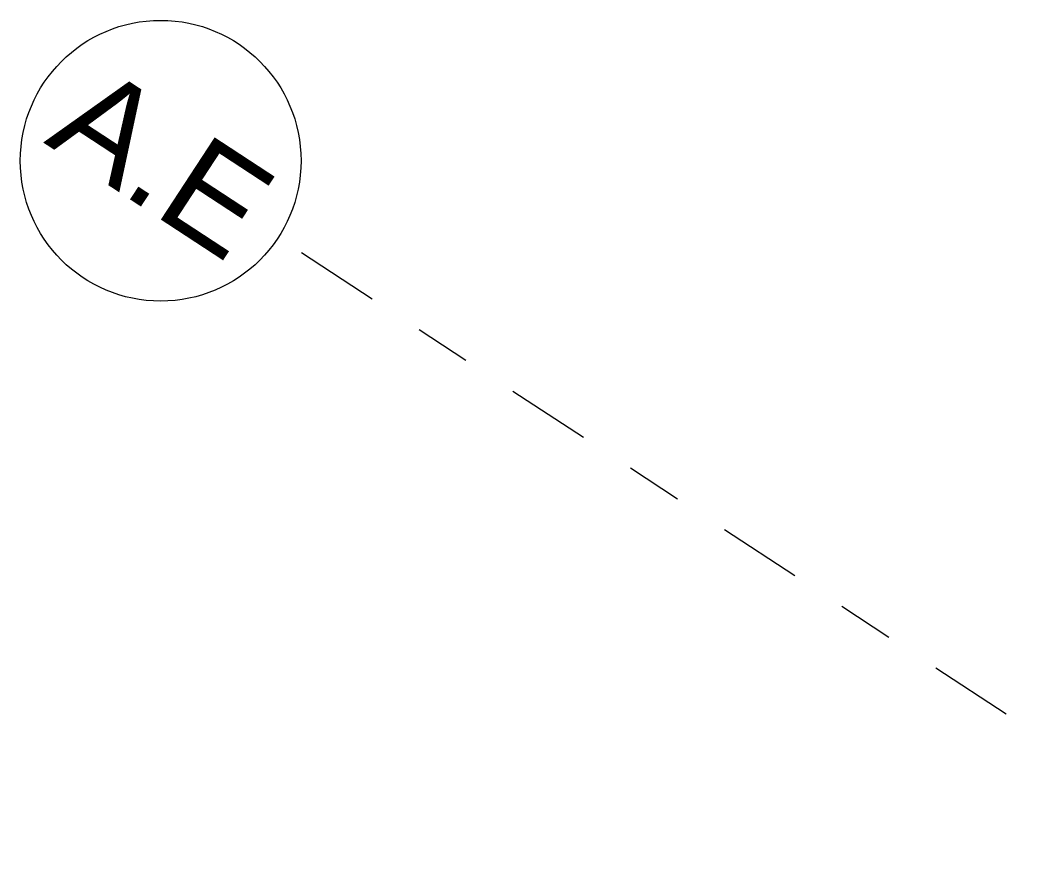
# Model space of a CAD drawing. Header units: metres. Extents: x 2696278.3 to 2696314, y 1245153.2 to 1245192.4.
# Drawn here: x 2696291.01 to 2696292.82, y 1245185.572 to 1245187.054 of the extents above; entities that cross this region are included whole.
import ezdxf

# ---------------------------------------------------------------- set-up
doc = ezdxf.new("R2010")
doc.units = ezdxf.units.M
doc.linetypes.add('000_hbf_Strichpunkt 3_1_1mm Achsen', pattern=[0.25, 0.15, -0.05, 0, -0.05])
doc.layers.add('1_M01_Achsen.V', color=7, linetype='Continuous')
doc.styles.add('ERSTELLTER_STIL_2', font='arial.ttf')

msp = doc.modelspace()

# ---------------------------------------------------------------- linework, layer by layer
at = {"layer": '1_M01_Achsen.V', "color": 7, "linetype": '000_hbf_Strichpunkt 3_1_1mm Achsen', "lineweight": 13}
msp.add_line((2696293.1426, 1245185.5721), (2696291.4691, 1245186.6672), dxfattribs=at)
msp.add_line((2696293.1426, 1245185.5721), (2696291.4691, 1245186.6672), dxfattribs=at)
at = {"layer": '1_M01_Achsen.V', "color": 7, "linetype": 'Continuous', "lineweight": 13}
msp.add_circle((2696291.2599, 1245186.8041), 0.25, dxfattribs=at)
msp.add_circle((2696291.2599, 1245186.8041), 0.25, dxfattribs=at)

# ---------------------------------------------------------------- texts
at = {"layer": '1_M01_Achsen.V', "color": 7, "lineweight": 13, "insert": (2696291.146, 1245186.9832), "char_height": 0.175, "attachment_point": 1, "rotation": 326.8, "style": 'ERSTELLTER_STIL_2'}
msp.add_mtext('\\A1;{\\pql;\\pt0;\\fArial|b0|i0|c0|p0;\\W1.000000;A.E}', dxfattribs=at)
msp.add_mtext('\\A1;{\\pql;\\pt0;\\fArial|b0|i0|c0|p0;\\W1.000000;A.E}', dxfattribs=at)

doc.saveas('drawing.dxf')
